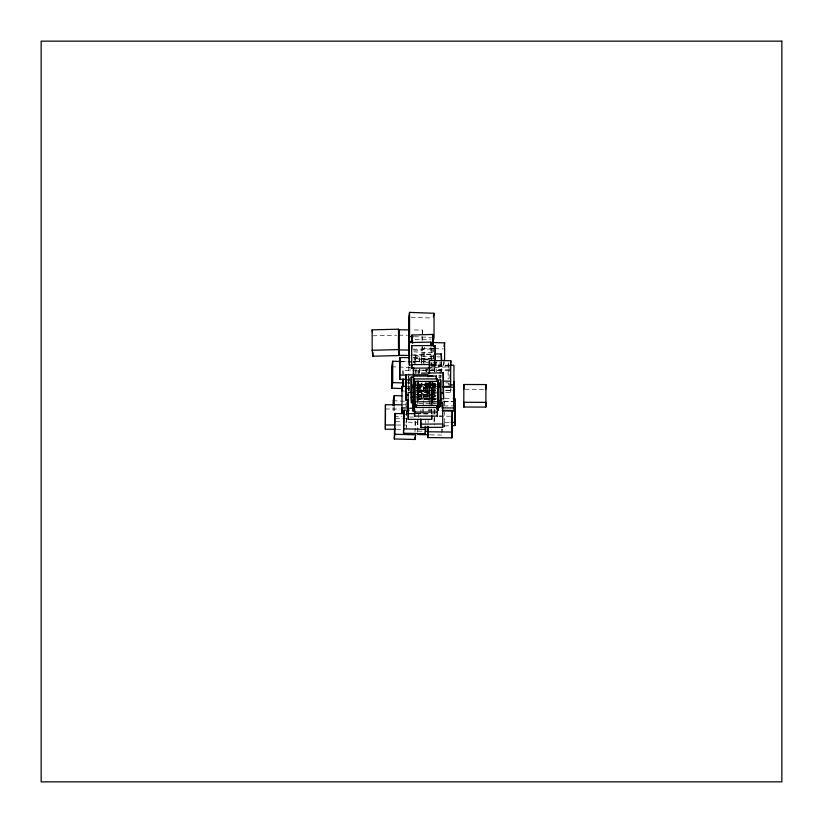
<?xml version="1.0" encoding="UTF-8"?>
<svg xmlns="http://www.w3.org/2000/svg" width="823" height="823" viewBox="0 0 823 823"><rect width="100%" height="100%" fill="white"/><g stroke="black" fill="none" stroke-linecap="round" stroke-linejoin="round"><path stroke-width="0.62" stroke-dasharray="4.12 3.09" d="M406.274 429.339L406.356 411.13M413.321 357.635L419.432 357.676L419.298 361.883L413.187 361.842M432.589 402.931L432.785 382.253M436.756 386.368L429.236 386.306L429.38 383.106M431.622 402.344L431.756 387.016L436.787 387.057M435.706 390.184L430.604 390.123L430.933 382.191M434.318 371.667L434.616 358.993L413.609 358.735L413.609 362.562M417.004 385.462L434.318 385.668L434.472 383.158M422.148 333.294L422.343 330.054L411.377 329.92M413.475 355.515L422.014 355.618L422.343 346.442M436.807 392.149L426.695 392.005L427.014 382.51M445.665 392.273L450.726 392.345L450.963 388.981M431.941 404.391L432.404 384.67L416.15 384.403M430.985 403.918L431.447 394.834L416.078 394.495M430.285 434.832L441.817 435.11L442.085 432.826M408.506 390.74L409.144 385.761L409.144 390.812M429.04 400.101L429.688 386.296L416.85 385.966M424.01 363.447L424.627 347.255M431.098 366.132L443.587 366.544L444.41 361.688M414.617 363.653L415.666 355.989L439.791 356.976M417.909 399.69L418.578 396.563L416.026 396.46M417.909 420.481L417.456 422.559L403.383 421.962M409.422 378.117L408.558 381.738L408.558 376.667M425.738 362.634L439.431 362.12M427.96 367.686L449.111 366.883L449.111 381.738M435.696 383.292L425.738 383.672L426.715 388.765L436.663 388.394M445.654 382.921L448.134 382.829L448.916 386.903M436.519 398.867L434.091 398.96L434.091 404.031M445.017 398.558L452.3 398.291M444.399 401.809L452.897 401.49M445.017 422.683L451.086 422.456M444.399 425.933L450.469 425.707M415.111 339.56L431.005 339.097M411.994 354.908L432.775 354.301L433.454 358.9L413.897 359.466M372.912 335.805L396.737 335.198M413.866 361.739L428.495 361.431M421.232 363.19L421.232 354.24L433.731 354.055M421.232 354.24L421.613 359.486L427.867 359.394M421.489 383.292L421.489 393.415L436.818 393.188M421.489 393.415L421.921 399.114L435.974 398.898M402.931 375.453L402.931 370.35L411.675 370.247M412.93 370.227L425.429 370.083M405.43 388.178L409.175 388.137M416.675 388.045L425.429 387.942L425.635 391.553L416.891 391.655M418.084 373.158L418.084 370.679L442.136 370.443M438.597 375.833L441.128 375.813M418.084 383.065L418.084 390.503L435.799 390.328L417.199 390.318M418.084 390.503L418.341 395.853L436.067 395.678M416.212 397.159L433.742 397.025L433.958 402.57M412.992 349.199L434.04 349.065M431.458 364.486L435.172 364.466L435.285 368.004L431.571 368.025M407.313 380.164L409.772 380.144M416.973 395.05L428.011 394.989L428.176 400.297L428.176 382.561M406.058 382.211L409.823 382.191M417.076 385.082L435.696 384.999M417.117 380.072L417.271 385.936L435.871 385.843M406.233 388.291L409.998 388.271M416.273 388.24L432.589 388.147L432.425 382.067M418.609 380.133L418.681 384.691L436.509 384.639M436.375 385.966L430.09 385.987L430.018 381.563M416.798 392.437L431.622 392.386L431.715 398.157L416.891 398.198M417.24 396.809L436.313 396.727M418.609 399.083L436.447 399.021M443.834 401.511L452.629 401.49M418.681 403.64L436.509 403.589M443.916 405.934L452.712 405.904M416.798 413.599L429.153 413.558M416.5 385.123L436.632 385.082M442.064 401.11L444.554 401.11L444.574 404.412M416.747 385.051L435.768 385.041M407.004 386.285L409.504 386.285M417.004 386.285L423.259 386.275L423.269 390.987L417.014 390.987M416.191 387.417L436.437 387.407M402.005 390.987L404.505 390.987M417.066 391.964L436.118 391.964M417.076 396.007L436.128 395.997M409.504 407.941L412.004 407.941M416.87 384.043L436.077 384.053M416.901 399.433L436.097 399.453M416.489 387.87L436.283 387.931M465.005 389.248L484.644 389.31M402.663 404.782L406.356 404.803M385.37 409L400.122 409.062M396.521 425.018L406.356 425.059M396.439 429.308L402.581 429.328M399.731 361.76L407.066 361.811M407.066 379.3L409.515 379.321M416.983 384.536L436.725 384.66M416.788 390.493L436.529 390.616M416.417 396.748L432.785 396.851M430.491 365.865L449.296 366.04M431.612 390.102L436.653 390.143M445.459 390.225L453 390.297M430.604 363.982L434.318 364.033M430.933 364.99L450.099 365.227M430.604 370.463L449.769 370.7M430.933 384.65L436.046 384.711M445.932 390.308L452.321 390.38M428.125 410.142L435.737 410.235M439.194 416.088L450.613 416.222M398.846 335.167L407.385 335.27M413.815 350.114L422.343 350.228M430.81 365.052L449.78 365.319M449.461 369.805L426.695 369.476L426.695 371.986M427.014 387.52L435.871 387.643M416.932 390.03L431.941 390.287M416.088 394.721L435.779 395.081M416.952 398.754L436.632 399.124M417.127 389.588L435.943 389.958M416.664 394.227L436.735 394.629M416.664 413.568L436.735 413.969M416.891 398.671L430.985 398.99M403.527 414.504L406.089 414.566M439.256 416.068L441.817 416.129M417.868 431.108L424.277 431.262M416.201 390.946L429.04 391.275M409.144 408.475L411.716 408.537M416.201 413.65L429.04 413.979M395.503 418.207L406.469 418.496M433.598 348.633L423.608 348.304L423.608 363.365M434.842 348.674L443.587 348.962M424.627 359.805L428.372 359.929M411.109 317.225L431.921 318.007M414.453 336.73L431.591 337.368M401.346 361.534L407.508 361.76M413.681 361.997L416.14 362.089M391.645 366.78L397.818 367.017M399.052 367.058L410.152 367.48M407.508 383.137L409.977 383.23M405.214 388.672L408.918 388.816M414.617 361.122L428.577 361.698M438.515 377.14L441.056 377.243L441.056 374.722M393.147 400.729L405.934 401.274M394.268 416.315L401.943 416.644M409.628 416.973L413.465 417.138M395.698 421.633L402.097 421.901M413.774 351.822L433.896 352.779M413.588 357.912L433.711 358.869M428.68 382.685L434.966 382.983M449.111 366.883L448.134 361.791L448.134 379.115M431.057 362.47L431.283 364.661L431.283 346.678M402.931 370.35L403.136 373.951M418.084 370.679L418.238 373.889M406.058 403.198L406.161 406.85L406.233 401.871M444.554 423.207L444.574 426.52L444.554 412.158M450.726 388.59L450.726 392.345M449.111 382.973L449.111 386.687M444.554 401.11L444.574 406.86M443.587 361.523L443.587 366.544M442.229 429.153L442.229 431.684M441.817 428.783L441.817 435.11M441.612 361.75L441.612 371.975M441.231 361.616L441.231 371.842M441.056 362.079L441.056 373.457M440.007 362.161L440.007 373.529M440.007 374.794L440.007 381.111M436.406 361.76L436.406 371.883M435.285 361.688L435.285 368.004M435.172 361.935L435.172 364.466M434.966 362.727L434.966 371.584M434.616 361.544L434.616 371.729M434.678 409.782L434.678 425.018M434.318 383.127L434.318 385.668M434.091 409.113L434.091 416.736M434.091 418.002L434.091 423.084M433.958 382.5L433.958 400.06M433.742 383.23L433.742 397.025M433.454 347.718L433.454 358.9M432.775 348.098L432.775 354.301M432.589 382.232L432.589 404.196M432.425 383.302L432.404 405.194M431.756 387.016L431.756 406.552M431.715 409.36L431.715 414.339M431.622 409.813L431.622 413.547M431.447 394.834L431.447 402.231M431.447 409.628L431.447 415.78M430.933 347.244L430.933 358.807M430.985 408.846L430.985 412.539M430.604 382.746L430.604 390.123M430.018 382.818L430.09 402.231M430.09 403.486L430.09 405.986M429.688 386.296L429.688 403.959M429.236 382.469L429.236 386.306M429.04 408.938L429.04 412.714M428.125 420.316L428.125 422.868M428.011 382.325L428.011 394.989M427.014 368.745L427.014 371.255M426.715 368.971L426.715 371.451M426.715 382.582L426.715 388.765M426.695 383.24L426.695 392.005M425.738 368.827L425.738 371.296M425.738 420.615L425.738 423.115M425.635 382.623L425.635 391.553M425.429 382.839L425.429 387.942M423.259 386.275L423.259 406.665M423.269 408.825L423.269 412.642M422.343 330.054L422.343 340.146M422.199 409.35L422.178 414.648M422.014 336.71L422.014 340.496M422.014 346.792L422.014 355.618M421.921 382.664L421.921 399.114M421.613 359.486L421.613 363.324M420.82 409.803L420.82 414.843M419.432 357.676L419.432 362.676M419.432 368.92L419.432 375.165M419.298 369.383L419.298 373.128M418.681 384.691L418.681 399.844M418.609 382.654L418.578 403.908M418.578 413.691L418.578 417.364M418.341 382.222L418.341 395.853M417.868 420.985L417.868 428.577M417.467 420.615L417.467 434.534M417.271 385.936L417.271 404.237M417.117 382.51L417.117 400.801M416.14 369.63L416.14 373.405M415.666 355.989L415.666 363.581M415.666 369.897L415.666 373.683M415.625 421.366L415.625 429.915M415.008 421.17L415.008 432.168M409.998 366.842L409.998 375.7M408.856 390.606L408.856 376.008L408.661 390.596M408.558 366.544L408.558 375.401M406.274 411.623L406.274 426.808M394.268 406.531L394.268 411.428M393.147 406.84L393.147 412.961"/><path stroke-width="1.23" d="M414.339 399.433L414.319 404.546L414.339 378.919L437.383 378.94L437.383 381.502L437.383 378.94M414.319 384.032L414.339 378.919M463.781 389.248L463.863 384.485L485.951 384.567L485.868 407.097L463.781 407.025L463.863 384.485M463.781 407.025L463.863 402.272L485.951 402.344L485.868 407.097M485.868 389.32L485.951 384.567M401.439 404.782L385.452 404.721L385.37 429.256L395.205 429.297M385.37 429.256L385.452 404.721M409.648 357.614L399.865 357.552L399.731 379.259L405.852 379.29M399.731 379.259L399.865 357.552M413.167 388.086L413.28 384.506L413.084 411.181L415.553 411.191M436.612 408.949L436.694 406.572M443.021 386.429L450.551 386.491L450.788 360.721L429.472 360.525L429.236 373.519M450.593 364.98L450.788 360.721M443.083 387.119L454.399 387.221L454.265 411.068L442.939 410.965M454.265 411.068L454.399 387.221M442.085 410.307L452.228 410.43L451.878 437.867L427.785 437.579L428.125 426.684M452.228 410.43L451.878 437.867M453.802 387.119L453.936 384.927L450.099 384.886M409.124 410.266L404.021 410.152L403.527 433.217L425.244 433.7L425.738 426.849M403.527 433.217L404.021 410.152M403.435 413.712L394.906 413.485L394.289 438.947L415.008 439.492L415.625 434.801L394.906 434.256L394.289 438.947M443.998 346.534L444.605 342.893L433.371 342.522M433.361 341.041L434.04 337.461L434.04 313.285L409.556 312.37L408.661 317.133L408.661 341.319L412.333 341.452M408.661 341.319L409.556 336.545L409.556 312.37M433.361 316.855L434.04 313.285M400.112 361.482L392.715 361.204L391.645 366.78L391.645 388.158L401.511 388.528M391.645 388.158L392.715 382.582L392.715 361.204M401.943 395.853L394.268 395.524L393.147 400.729L393.147 405.616M451.086 422.456L454.728 422.322L455.325 425.532L451.683 425.666M411.994 342.491L411.994 335.043L432.775 334.436L433.454 346.473M408.938 329.889L399.186 329.776L399.248 355.546L372.912 356.215L372.15 350.269L372.15 329.858L398.486 329.19L399.248 335.136M372.15 350.269L398.486 349.6L399.248 355.546M411.778 365.073L409.34 365.124L408.99 342.574L430.933 342.111L431.283 345.393M408.99 361.842L411.428 361.791M434.976 354.034L441.231 353.941L441.612 359.188M421.489 373.169L443.206 372.85L443.638 398.785L441.077 398.826M440.655 393.127L443.206 393.085L443.638 398.785M413.918 402.725L411.418 402.745L411.202 397.2L411.202 377.129L413.712 377.109M411.202 397.2L413.712 397.18M440.202 402.57L442.651 402.55L442.784 405.832M420.676 424.164L442.651 423.979L442.784 427.271L420.82 427.456L420.676 419.123M430.326 368.035L411.757 368.148L411.644 345.67L435.172 345.526L435.285 360.423M430.223 364.496L411.644 364.61L411.757 368.148M408.537 400.41L406.089 400.431L405.924 374.856L428.011 374.722L428.083 376.852M405.924 395.122L408.383 395.102M436.962 379.959L440.686 379.948L440.84 406.552L438.35 406.562M438.196 400.688L440.686 400.678L440.84 406.552M413.424 376.121L413.496 400.441L413.424 376.121L436.313 376.018L436.365 378.436L436.313 376.018M411.85 392.448L408.146 392.468L408.239 419.391L431.715 419.319L431.715 415.584M408.146 413.63L415.564 413.599M437.867 381.399L437.898 405.441L415.245 405.482L415.214 381.43L437.867 381.399L437.898 385.082M404.505 412.652L402.005 412.652L401.994 386.285L405.749 386.285M416.191 405.05L416.191 407.498L438.968 407.488L438.957 382.52L438.968 387.407M408.249 407.941L401.994 407.951L402.005 412.652M437.394 416.099L437.383 412.056L414.535 412.066L414.535 416.109L437.394 416.099L437.383 407.035M385.452 424.977L394.063 425.007M399.865 375.041L405.986 375.082M427.754 376.132L432.785 376.162M413.28 405.225L415.749 405.235M443.268 381.1L450.788 381.172M441.828 407.869L454.399 407.982M450.099 365.227L453.936 365.268L453.967 405.904L453.885 381.481M428.125 431.777L452.228 432.065M408.938 350.063L399.186 349.94L398.846 355.33L409.823 355.464M404.021 428.855L425.738 429.349M425.563 431.283L428.125 431.345M417.467 434.534L428.999 434.801M442.105 360.392L444.605 360.474L444.605 342.893M409.556 336.545L413.228 336.689M392.715 382.582L403.815 383.004M411.994 335.043L412.673 343.356M372.15 329.858L372.459 332.235M408.99 342.574L409.34 365.124M411.202 377.129L411.418 402.745M411.644 345.67L411.757 349.209M405.924 374.856L406.089 400.431M438.227 407.478L438.309 410.615L438.309 380.854L438.309 385.041M431.653 415.852L431.715 419.319M437.898 405.441L437.867 401.758L415.214 401.789L415.245 405.482M415.214 381.43L415.245 385.123M438.957 402.591L438.968 407.488M438.309 401.11L438.309 405.297M401.994 386.285L402.005 390.987M455.325 425.532L455.325 401.408L454.728 398.198L454.728 422.322M443.206 372.85L443.206 393.085M442.651 402.55L442.784 427.271M441.231 353.941L441.231 360.33M440.686 379.948L440.686 400.678M435.172 345.526L435.172 360.669M432.775 334.436L432.775 345.609M430.933 342.111L430.933 345.958M429.472 360.525L429.472 373.313M427.785 426.129L427.785 437.579M425.244 426.221L425.244 433.7M420.82 419.884L420.82 427.456M416.191 404.988L416.191 407.498M415.008 437.054L415.008 439.492M414.535 404.535L414.535 416.109M413.609 367.655L413.609 375.288M413.3 367.593L413.3 375.237M413.084 400.215L413.084 411.181M408.383 400.482L408.383 410.348M408.239 399.474L408.239 419.391M407.92 400.935L407.92 410.8M403.136 379.053L403.136 386.717M402.931 379.28L402.931 386.933M398.486 329.19L398.486 349.6M394.906 413.485L394.906 434.256M394.268 395.524L394.268 405.307M372.912 352.388L372.912 356.215M781.85 41.15L41.15 41.15L41.15 781.85L781.85 781.85L781.85 41.15"/></g></svg>
